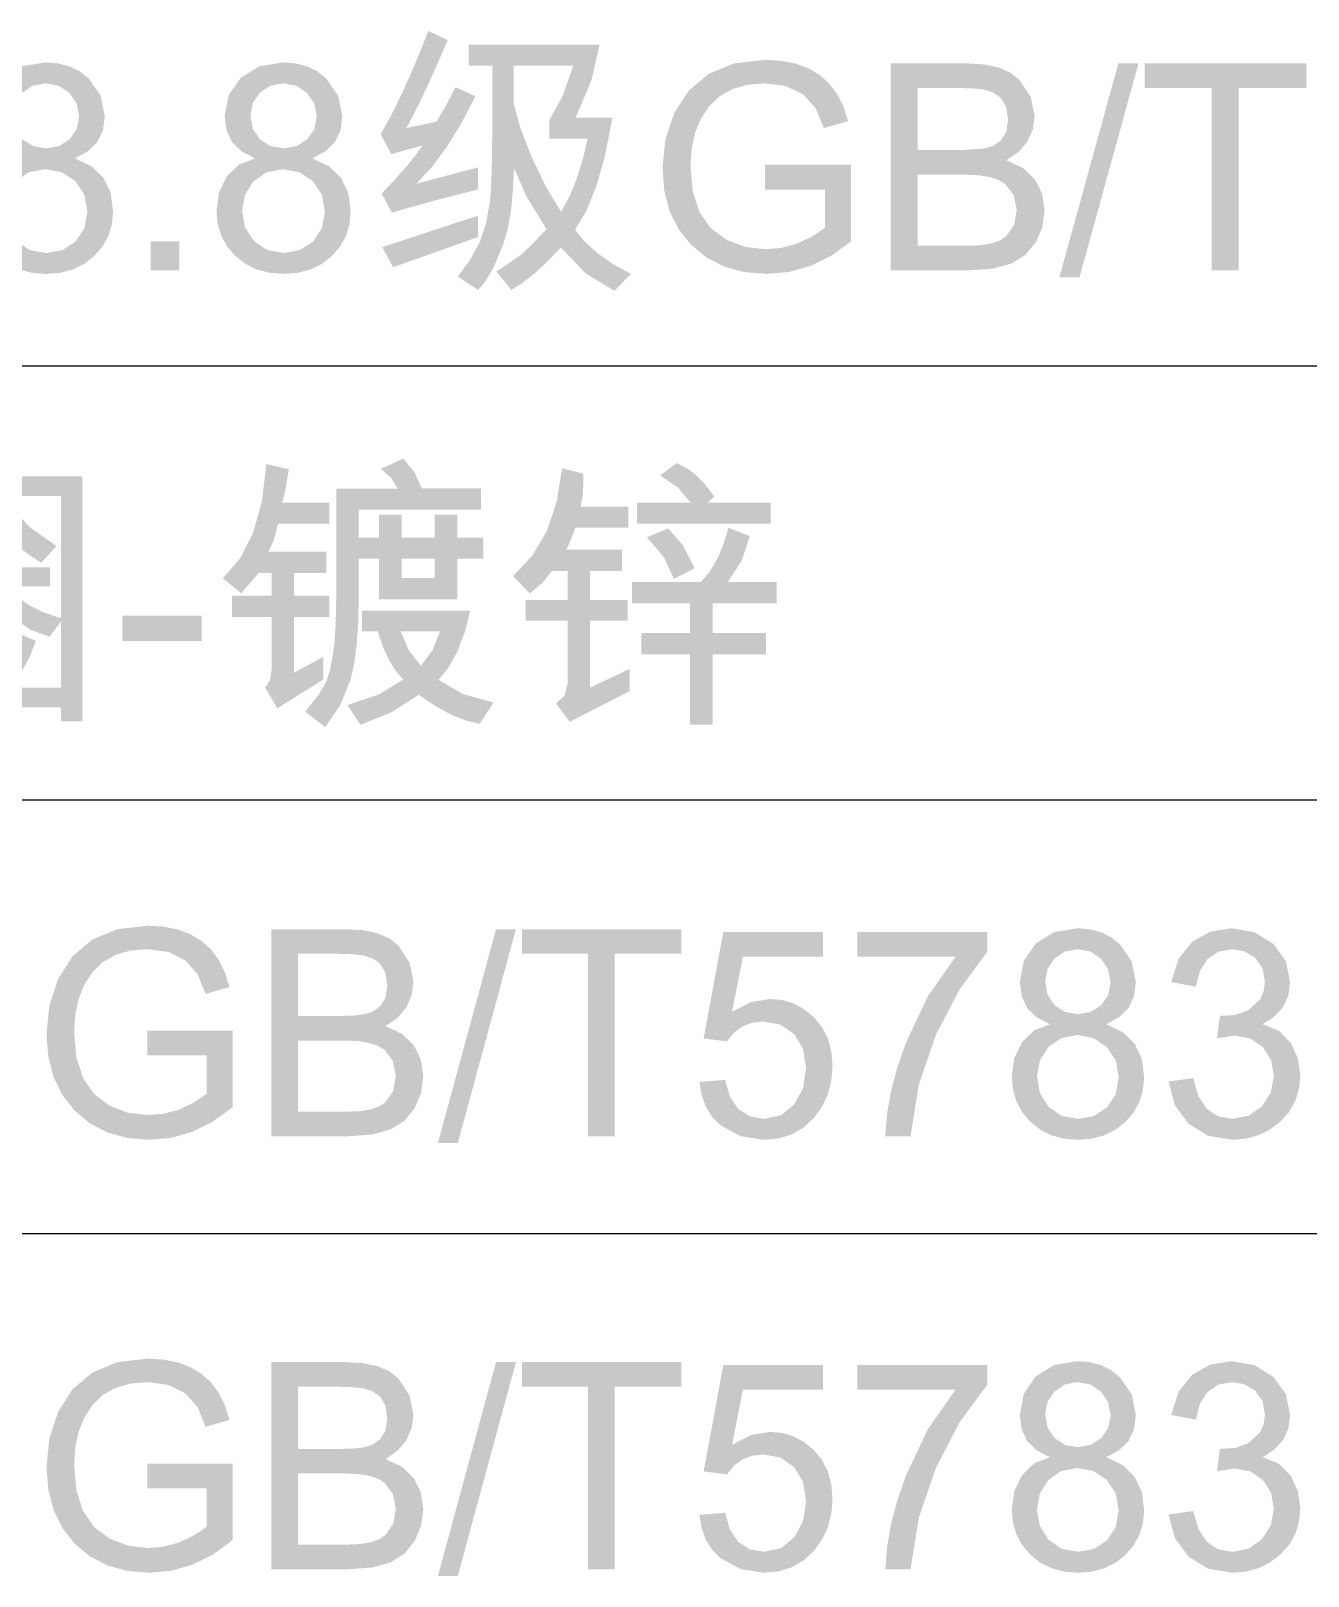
# Model space of a CAD drawing. Extents: x 3 to 592, y 5 to 207.
# Drawn here: x 428.42 to 439.32, y 168.7 to 181.9 of the extents above; entities that cross this region are included whole.
import ezdxf

# ---------------------------------------------------------------- set-up
doc = ezdxf.new("R2010")
doc.units = 0
doc.layers.get('0').update_dxf_attribs({"linetype": 'CONTINUOUS'})

msp = doc.modelspace()

# ---------------------------------------------------------------- hatches: boundary and pattern name
h = msp.add_hatch(color=7)
h.paths.add_polyline_path([(432.235971, 180.540982), (432.01769, 180.486102), (431.82256, 180.434735), (431.650581, 180.386883), (431.501753, 180.342544), (431.414109, 180.507358), (431.527909, 180.626627), (431.623778, 180.734734), (431.701766, 180.831679), (431.761926, 180.917462), (431.496792, 180.842497), (431.404739, 181.01172), (431.501262, 181.185671), (431.601454, 181.390887), (431.705263, 181.627419), (431.812638, 181.895318), (431.978003, 181.815943), (431.876613, 181.583924), (431.784113, 181.381516), (431.7005, 181.208771), (431.625776, 181.065739), (431.880437, 181.119758), (431.959468, 181.25074), (432.0447, 181.415209), (432.214474, 181.336937), (432.0925, 181.103041), (431.967943, 180.900719), (431.840698, 180.72992), (431.710663, 180.590591), (432.235971, 180.729498)])
h.paths.add_polyline_path([(433.5418, 179.819992), (433.400689, 179.675574), (433.153814, 179.82578), (432.943732, 180.045439), (432.826745, 179.923655), (432.717251, 179.822748), (432.615302, 179.742512), (432.52095, 179.68274), (432.394721, 179.840387), (432.613967, 179.990938), (432.822464, 180.201433), (432.650485, 180.480899), (432.544652, 180.722332), (432.534317, 180.530405), (432.518194, 180.358943), (432.491322, 180.207945), (432.453701, 180.07741), (432.370192, 179.874632), (432.291644, 179.746681), (432.237625, 179.68274), (432.063441, 179.798495), (432.167965, 179.938641), (432.249752, 180.089537), (432.306734, 180.256141), (432.338497, 180.443417), (432.34686, 180.552867), (432.352898, 180.683609), (432.356558, 180.835641), (432.35779, 181.008964), (432.35779, 181.598764), (432.156596, 181.598764), (432.156596, 181.77846), (433.274461, 181.77846), (433.205766, 181.477566), (433.070511, 181.153933), (433.383602, 181.153933), (433.324062, 180.843875), (433.251241, 180.580945), (433.165088, 180.365144), (433.06555, 180.196472), (433.149266, 180.094162), (433.256546, 179.997277), (433.387391, 179.90587)])
h.paths.add_polyline_path([(433.172486, 180.974237), (432.845615, 180.974237), (432.845615, 181.134641), (432.958063, 181.338384), (433.050667, 181.598764), (432.541896, 181.598764), (432.541896, 181.270791), (432.59812, 181.066566), (432.695685, 180.816038), (432.81709, 180.563099), (432.945937, 180.351915), (433.013426, 180.47264), (433.073681, 180.616567), (433.126701, 180.783749)])
h.paths.add_polyline_path([(432.235971, 180.134736), (431.511674, 179.87787), (431.418519, 180.048195), (431.66151, 180.128905), (431.878715, 180.200675), (432.070185, 180.263454), (432.235971, 180.317189)])
h = msp.add_hatch(color=7)
h.paths.add_polyline_path([(428.794898, 180.806668), (428.937508, 180.73836), (429.0395, 180.640132), (429.100771, 180.512034), (429.121218, 180.35412), (429.111193, 180.244764), (429.081117, 180.144865), (429.030991, 180.054371), (428.960814, 179.97323), (428.874928, 179.906034), (428.777673, 179.858164), (428.669049, 179.829518), (428.549056, 179.819992), (428.427712, 179.829613), (428.318304, 179.858508), (428.220782, 179.906731), (428.135094, 179.974333), (428.065003, 180.056274), (428.015067, 180.148241), (427.98518, 180.25013), (427.975241, 180.361837), (427.997566, 180.51852), (428.064538, 180.654532), (428.16982, 180.755405), (428.306522, 180.806668), (428.192213, 180.864192), (428.110565, 180.941647), (428.061575, 181.043389), (428.045246, 181.169367), (428.079628, 181.34865), (428.183049, 181.495687), (428.342075, 181.593665), (428.544095, 181.626325), (428.651987, 181.617858), (428.749079, 181.592494), (428.835318, 181.550283), (428.910654, 181.491277), (429.015109, 181.341898), (429.050111, 181.164406), (429.034109, 181.044629), (428.98617, 180.945781), (428.906399, 180.867913)])
h.paths.add_polyline_path([(428.549056, 180.892106), (428.659368, 180.911536), (428.75025, 180.969827), (428.811021, 181.057195), (428.831279, 181.164406), (428.810608, 181.274305), (428.748596, 181.3656), (428.65675, 181.427129), (428.5463, 181.447731), (428.434679, 181.427474), (428.344556, 181.366702), (428.285024, 181.278646), (428.265181, 181.176533), (428.285507, 181.05878), (428.34676, 180.968725), (428.438193, 180.911192)])
h.paths.add_polyline_path([(428.549056, 179.998586), (428.687136, 180.023115), (428.800411, 180.097254), (428.876065, 180.211011), (428.901283, 180.35412), (428.875307, 180.497918), (428.797655, 180.613191), (428.682244, 180.689121), (428.544095, 180.714615), (428.403122, 180.68857), (428.291088, 180.610435), (428.218189, 180.495507), (428.194074, 180.359081), (428.218947, 180.218039), (428.293844, 180.102215), (428.407601, 180.024355)])
h = msp.add_hatch(color=7)
h.paths.add_polyline_path([(430.823162, 180.806668), (430.965772, 180.73836), (431.067764, 180.640132), (431.129035, 180.512034), (431.149481, 180.35412), (431.139456, 180.244764), (431.10938, 180.144865), (431.059254, 180.054371), (430.989078, 179.97323), (430.903192, 179.906034), (430.805936, 179.858164), (430.697313, 179.829518), (430.57732, 179.819992), (430.455975, 179.829613), (430.346567, 179.858508), (430.249045, 179.906731), (430.163357, 179.974333), (430.093267, 180.056274), (430.04333, 180.148241), (430.013444, 180.25013), (430.003505, 180.361837), (430.025829, 180.51852), (430.092802, 180.654532), (430.198084, 180.755405), (430.334785, 180.806668), (430.220477, 180.864192), (430.138828, 180.941647), (430.089839, 181.043389), (430.073509, 181.169367), (430.107891, 181.34865), (430.211313, 181.495687), (430.370339, 181.593665), (430.572359, 181.626325), (430.680251, 181.617858), (430.777342, 181.592494), (430.863582, 181.550283), (430.938917, 181.491277), (431.043372, 181.341898), (431.078375, 181.164406), (431.062372, 181.044629), (431.014434, 180.945781), (430.934662, 180.867913)])
h.paths.add_polyline_path([(430.57732, 180.892106), (430.687632, 180.911536), (430.778514, 180.969827), (430.839285, 181.057195), (430.859542, 181.164406), (430.838872, 181.274305), (430.77686, 181.3656), (430.685014, 181.427129), (430.574564, 181.447731), (430.462943, 181.427474), (430.372819, 181.366702), (430.313288, 181.278646), (430.293444, 181.176533), (430.31377, 181.05878), (430.375024, 180.968725), (430.466457, 180.911192)])
h.paths.add_polyline_path([(430.57732, 179.998586), (430.715399, 180.023115), (430.828674, 180.097254), (430.904328, 180.211011), (430.929546, 180.35412), (430.90357, 180.497918), (430.825918, 180.613191), (430.710507, 180.689121), (430.572359, 180.714615), (430.431386, 180.68857), (430.319351, 180.610435), (430.246453, 180.495507), (430.222337, 180.359081), (430.247211, 180.218039), (430.322107, 180.102215), (430.435864, 180.024355)])
h = msp.add_hatch(color=7)
h.dxf.hatch_style = 2
h.paths.add_polyline_path([(435.421453, 180.097254), (435.253178, 179.975797), (435.077357, 179.88917), (434.893889, 179.837269), (434.702668, 179.819992), (434.511888, 179.835409), (434.340589, 179.881728), (434.188824, 179.959054), (434.056644, 180.067488), (433.949252, 180.201657), (433.872607, 180.356187), (433.826658, 180.531181), (433.811353, 180.726741), (433.836296, 180.968932), (433.911675, 181.194172), (434.036111, 181.386133), (434.207677, 181.529311), (434.424718, 181.618608), (434.685581, 181.648373), (434.824789, 181.640122), (434.949682, 181.615438), (435.060209, 181.574424), (435.156319, 181.517184), (435.237649, 181.443614), (435.304664, 181.353611), (435.357314, 181.247278), (435.395546, 181.124719), (435.18884, 181.065739), (435.120696, 181.232344), (435.014105, 181.35182), (434.869067, 181.423753), (434.685581, 181.447731), (434.537778, 181.435535), (434.409353, 181.398948), (434.300255, 181.33797), (434.210433, 181.252601), (434.140343, 181.147491), (434.090406, 181.027292), (434.06052, 180.892003), (434.050581, 180.741624), (434.069736, 180.524997), (434.127751, 180.348057), (434.224145, 180.210322), (434.358159, 180.111034), (434.517322, 180.05102), (434.690542, 180.031108), (434.824599, 180.042477), (434.953954, 180.076583), (435.078658, 180.133427), (435.198762, 180.213009), (435.198762, 180.540982), (434.685581, 180.540982), (434.685581, 180.752097), (435.421453, 180.752097)])
h = msp.add_hatch(color=7)
h.paths.add_polyline_path([(436.747428, 180.790682), (436.890744, 180.723985), (436.992719, 180.625869), (437.053491, 180.50343), (437.073748, 180.364042), (437.055213, 180.221415), (436.999885, 180.09119), (436.910932, 179.983428), (436.790974, 179.908738), (436.631673, 179.864847), (436.424416, 179.850309), (435.758548, 179.850309), (435.758548, 181.618057), (436.411738, 181.618057), (436.558404, 181.60928), (436.681765, 181.582985), (436.781871, 181.539224), (436.858774, 181.478048), (436.95627, 181.330047), (436.988861, 181.167162), (436.973702, 181.05561), (436.928778, 180.95274), (436.853193, 180.863029)])
h.paths.add_polyline_path([(435.988956, 180.877774), (436.366539, 180.877774), (436.561669, 180.891004), (436.635738, 180.91505), (436.701126, 180.961008), (436.746533, 181.033217), (436.76176, 181.136846), (436.746464, 181.245986), (436.700575, 181.322054), (436.633327, 181.37001), (436.554503, 181.394814), (436.45742, 181.404736), (436.336773, 181.408044), (435.988956, 181.408044)])
h.paths.add_polyline_path([(435.988956, 180.060322), (436.42166, 180.060322), (436.529268, 180.0653), (436.618995, 180.080304), (436.690946, 180.105436), (436.745223, 180.1408), (436.812954, 180.237124), (436.835623, 180.364042), (436.811369, 180.491373), (436.73916, 180.587284), (436.681188, 180.622415), (436.604043, 180.647573), (436.507779, 180.662706), (436.392446, 180.667761), (435.988956, 180.667761)])
h = msp.add_hatch(color=7)
h.dxf.hatch_style = 2
h.paths.add_polyline_path([(437.875664, 181.618057), (437.371853, 179.791329), (437.199874, 179.791329), (437.703685, 181.618057)])
h = msp.add_hatch(color=7)
h.dxf.hatch_style = 2
h.paths.add_polyline_path([(439.308019, 181.408044), (438.731999, 181.408044), (438.731999, 179.850309), (438.50104, 179.850309), (438.50104, 181.408044), (437.92943, 181.408044), (437.92943, 181.618057), (439.308019, 181.618057)])
h = msp.add_hatch(color=7)
h.dxf.hatch_style = 2
h.paths.add_polyline_path([(429.685156, 179.850309), (429.441519, 179.850309), (429.441519, 180.097254), (429.685156, 180.097254)])
h = msp.add_hatch(color=7)
h.paths.add_polyline_path([(432.280876, 177.388273), (432.059287, 177.388273), (432.059287, 177.04211), (431.391215, 177.04211), (431.391215, 177.388273), (431.218133, 177.388273), (431.218133, 177.065261), (431.213809, 176.84791), (431.200907, 176.658051), (431.179531, 176.495683), (431.149782, 176.360808), (431.060899, 176.137359), (430.931501, 175.950704), (430.761727, 176.082444), (430.879273, 176.232926), (430.941423, 176.337106), (430.973256, 176.441216), (431.000954, 176.591216), (431.011892, 176.688152), (431.019833, 176.806948), (431.024674, 176.947551), (431.02631, 177.109909), (431.02631, 177.986342), (431.552721, 177.986342), (431.494085, 178.07805), (431.407751, 178.156116), (431.59792, 178.243208), (431.695485, 178.124145), (431.75667, 177.988546), (432.263237, 177.988546), (432.263237, 177.807748), (431.218133, 177.807748), (431.218133, 177.569072), (431.391215, 177.569072), (431.391215, 177.765856), (431.583589, 177.765856), (431.583589, 177.569072), (431.867465, 177.569072), (431.867465, 177.765856), (432.059287, 177.765856), (432.059287, 177.569072), (432.280876, 177.569072)])
h.paths.add_polyline_path([(431.867465, 177.222908), (431.867465, 177.388273), (431.583589, 177.388273), (431.583589, 177.222908)])
h.paths.add_polyline_path([(430.968432, 176.891628), (430.665815, 176.891628), (430.665815, 176.415378), (430.915516, 176.549323), (430.915516, 176.356398), (430.52305, 176.111107), (430.419422, 176.287496), (430.461108, 176.351437), (430.475095, 176.450105), (430.475095, 176.891628), (430.136649, 176.891628), (430.136649, 177.072427), (430.475095, 177.072427), (430.475095, 177.267557), (430.3643, 177.267557), (430.215472, 177.093924), (430.057274, 177.220704), (430.20487, 177.390512), (430.316138, 177.609724), (430.391129, 177.878338), (430.429895, 178.196355), (430.621718, 178.151706), (430.590299, 177.965395), (430.572453, 177.896218), (430.566596, 177.866728), (430.968432, 177.866728), (430.968432, 177.687583), (430.530216, 177.687583), (430.491011, 177.54158), (430.446432, 177.447253), (430.941423, 177.447253), (430.941423, 177.267557), (430.665815, 177.267557), (430.665815, 177.072427), (430.968432, 177.072427)])
h.paths.add_polyline_path([(432.369622, 176.160717), (432.251662, 175.978816), (432.133512, 176.006101), (432.007198, 176.056537), (431.872615, 176.130124), (431.729661, 176.226862), (431.50442, 176.080446), (431.232465, 175.969996), (431.12167, 176.139219), (431.391215, 176.230032), (431.59792, 176.356398), (431.533428, 176.430821), (431.47555, 176.524312), (431.424287, 176.636924), (431.379639, 176.768707), (431.246245, 176.768707), (431.246245, 176.945647), (432.170082, 176.945647), (432.12316, 176.760749), (432.062595, 176.600449), (431.988387, 176.464746), (431.900537, 176.353642), (432.109448, 176.232168)])
h.paths.add_polyline_path([(431.913215, 176.768707), (431.576423, 176.768707), (431.646014, 176.604996), (431.749504, 176.474358), (431.848723, 176.608303)])
h = msp.add_hatch(color=7)
h.paths.add_polyline_path([(434.734216, 177.687583), (433.5932, 177.687583), (433.5932, 177.866728), (434.051811, 177.866728), (433.942602, 177.996953), (433.789984, 178.099892), (433.933851, 178.205725), (434.017757, 178.163652), (434.099078, 178.10189), (434.177712, 178.020388), (434.253556, 177.919093), (434.197883, 177.866728), (434.734216, 177.866728)])
h.paths.add_polyline_path([(433.530913, 176.257179), (433.018834, 175.995352), (432.903079, 176.153551), (432.977011, 176.221833), (433.001746, 176.32112), (433.001746, 176.858004), (432.643456, 176.858004), (432.643456, 177.037149), (433.001746, 177.037149), (433.001746, 177.284645), (432.86725, 177.284645), (432.784636, 177.18012), (432.679285, 177.091719), (432.535418, 177.239996), (432.698922, 177.412285), (432.823153, 177.623229), (432.908109, 177.872826), (432.953791, 178.161077), (433.13514, 178.114224), (433.133969, 177.954647), (433.112541, 177.833104), (433.52044, 177.833104), (433.52044, 177.652305), (433.068995, 177.652305), (433.036335, 177.569692), (432.991273, 177.464341), (433.465318, 177.464341), (433.465318, 177.284645), (433.193569, 177.284645), (433.193569, 177.037149), (433.513274, 177.037149), (433.513274, 176.858004), (433.193569, 176.858004), (433.193569, 176.287496), (433.530913, 176.4479)])
h.paths.add_polyline_path([(434.787133, 177.008486), (434.239225, 177.008486), (434.239225, 176.753824), (434.693977, 176.753824), (434.693977, 176.573026), (434.239225, 176.573026), (434.239225, 175.972752), (434.046851, 175.972752), (434.046851, 176.573026), (433.631234, 176.573026), (433.631234, 176.753824), (434.046851, 176.753824), (434.046851, 177.008486), (433.55241, 177.008486), (433.55241, 177.188182), (434.137801, 177.188182), (434.212112, 177.274576), (434.276294, 177.380763), (434.330347, 177.50669), (434.374272, 177.652305), (434.558378, 177.581198), (434.48734, 177.370634), (434.36876, 177.188182), (434.787133, 177.188182)])
h.paths.add_polyline_path([(434.087089, 177.306142), (433.907944, 177.215743), (433.82478, 177.399366), (433.67919, 177.571828), (433.859989, 177.647344), (433.987181, 177.501755)])
h = msp.add_hatch(color=7)
h.paths.add_polyline_path([(428.857542, 176.000313), (428.677294, 176.000313), (428.677294, 176.118824), (427.052312, 176.118824), (427.052312, 175.983777), (426.870411, 175.983777), (426.870411, 178.092726), (428.857542, 178.092726)])
h.paths.add_polyline_path([(428.677294, 176.287496), (428.677294, 176.855248), (428.578627, 176.721303), (428.409886, 176.784623), (428.225849, 176.916984), (428.188366, 176.745349), (428.145923, 176.646889), (428.077296, 176.600518), (427.960714, 176.585152), (427.887954, 176.58846), (427.772199, 176.598382), (427.732511, 176.778078), (427.881822, 176.748312), (427.971187, 176.73839), (428.016732, 176.771119), (428.047806, 176.869579), (427.648726, 176.869579), (427.648726, 176.556489), (427.661956, 176.520798), (427.701643, 176.509085), (428.197186, 176.509085), (428.245693, 176.542709), (428.276974, 176.610577), (428.323965, 176.746658), (428.461769, 176.686576), (428.405838, 176.54301), (428.347116, 176.440527), (428.285501, 176.379075), (428.220888, 176.358603), (427.654239, 176.358603), (427.578998, 176.36905), (427.525254, 176.400426), (427.493008, 176.452783), (427.482259, 176.526172), (427.482259, 176.893833), (427.330055, 176.773806), (427.197281, 176.684371), (427.061682, 176.827687), (427.311038, 176.986575), (427.485567, 177.152904), (427.144365, 177.152904), (427.144365, 177.314961), (427.598566, 177.314961), (427.643766, 177.402605), (427.43265, 177.402605), (427.43265, 177.494658), (427.32475, 177.409013), (427.220983, 177.343625), (427.079321, 177.486941), (427.203327, 177.5566), (427.314001, 177.641556), (427.411239, 177.741809), (427.494937, 177.857357), (427.654239, 177.743807), (427.512025, 177.571828), (427.706604, 177.571828), (427.750012, 177.706118), (427.787633, 177.902006), (427.968983, 177.855152), (427.933705, 177.690752), (427.903388, 177.571828), (428.220888, 177.571828), (428.129179, 177.661056), (428.059382, 177.746563), (428.220888, 177.859562), (428.417258, 177.65072), (428.63926, 177.496862), (428.50752, 177.353546), (428.40334, 177.421828), (428.285931, 177.511194), (428.285931, 177.402605), (428.057177, 177.402605), (428.115055, 177.314961), (428.583588, 177.314961), (428.583588, 177.152904), (428.223093, 177.152904), (428.300495, 177.066699), (428.402031, 176.992432), (428.527648, 176.93005), (428.677294, 176.879501), (428.677294, 177.923503), (427.052312, 177.923503), (427.052312, 176.287496)])
h.paths.add_polyline_path([(427.908349, 177.314961), (427.862598, 177.402605), (427.84551, 177.402605), (427.802516, 177.314961)])
h.paths.add_polyline_path([(428.102928, 177.037149), (428.011426, 177.152904), (427.714321, 177.152904), (427.608488, 177.037149)])
h = msp.add_hatch(color=7)
h.dxf.hatch_style = 2
h.paths.add_polyline_path([(429.877722, 176.684371), (429.200829, 176.684371), (429.200829, 176.902101), (429.877722, 176.902101)])
h = msp.add_hatch(color=7)
h.dxf.hatch_style = 2
h.paths.add_polyline_path([(430.140463, 172.703737), (429.974271, 172.58228), (429.800639, 172.495653), (429.619564, 172.443753), (429.431049, 172.426476), (429.242964, 172.441892), (429.073999, 172.488212), (428.924258, 172.565537), (428.793844, 172.673971), (428.688217, 172.808141), (428.61277, 172.96267), (428.567501, 173.137664), (428.552412, 173.333225), (428.577216, 173.575415), (428.65163, 173.800655), (428.774069, 173.992616), (428.943223, 174.135794), (429.156957, 174.225091), (429.414512, 174.254857), (429.55167, 174.246606), (429.674617, 174.221922), (429.783405, 174.180908), (429.878084, 174.123667), (429.958596, 174.050097), (430.024845, 173.960094), (430.076832, 173.853761), (430.114556, 173.731202), (429.910606, 173.672222), (429.843633, 173.838827), (429.738627, 173.958303), (429.595587, 174.030237), (429.414512, 174.054214), (429.268673, 174.042019), (429.142005, 174.005432), (429.034458, 173.944454), (428.945979, 173.859084), (428.876931, 173.753974), (428.827675, 173.633775), (428.798159, 173.498486), (428.788332, 173.348108), (428.807349, 173.13148), (428.864399, 172.95454), (428.959346, 172.816805), (429.0915, 172.717517), (429.248665, 172.657504), (429.419473, 172.637591), (429.551558, 172.64896), (429.679096, 172.683066), (429.802086, 172.73991), (429.920528, 172.819492), (429.920528, 173.147465), (429.414512, 173.147465), (429.414512, 173.358581), (430.140463, 173.358581)])
h = msp.add_hatch(color=7)
h.paths.add_polyline_path([(431.447884, 173.397166), (431.588857, 173.330469), (431.689316, 173.232352), (431.749123, 173.109914), (431.769243, 172.970525), (431.751052, 172.827898), (431.696482, 172.697674), (431.60877, 172.589911), (431.490879, 172.515221), (431.333645, 172.471331), (431.129282, 172.456792), (430.472233, 172.456792), (430.472233, 174.22454), (431.116604, 174.22454), (431.261306, 174.215764), (431.38291, 174.189469), (431.481465, 174.145707), (431.557025, 174.084531), (431.653281, 173.93653), (431.685458, 173.773646), (431.670575, 173.662094), (431.625927, 173.559223), (431.551788, 173.469513)])
h.paths.add_polyline_path([(430.699334, 173.484258), (431.071955, 173.484258), (431.177237, 173.487565), (431.264329, 173.497487), (431.337779, 173.521534), (431.402133, 173.567491), (431.446782, 173.6397), (431.461664, 173.743329), (431.446506, 173.85247), (431.401582, 173.928537), (431.335436, 173.976493), (431.257715, 174.001298), (431.161803, 174.01122), (431.042741, 174.014527), (430.699334, 174.014527)])
h.paths.add_polyline_path([(430.699334, 172.666806), (431.126526, 172.666806), (431.232583, 172.671784), (431.320967, 172.686787), (431.391781, 172.711919), (431.445128, 172.747283), (431.512101, 172.843608), (431.534425, 172.970525), (431.510516, 173.097856), (431.439065, 173.193767), (431.382109, 173.228899), (431.306291, 173.254056), (431.211559, 173.269189), (431.097862, 173.274245), (430.699334, 173.274245)])
h = msp.add_hatch(color=7)
h.dxf.hatch_style = 2
h.paths.add_polyline_path([(432.560211, 174.22454), (432.063566, 172.397812), (431.893792, 172.397812), (432.390437, 174.22454)])
h = msp.add_hatch(color=7)
h.dxf.hatch_style = 2
h.paths.add_polyline_path([(433.972706, 174.014527), (433.404403, 174.014527), (433.404403, 172.456792), (433.176751, 172.456792), (433.176751, 174.014527), (432.612858, 174.014527), (432.612858, 174.22454), (433.972706, 174.22454)])
h = msp.add_hatch(color=7)
h.dxf.hatch_style = 2
h.paths.add_polyline_path([(434.405582, 173.518984), (434.56509, 173.60208), (434.730799, 173.629779), (434.834144, 173.619977), (434.930822, 173.590642), (435.020782, 173.541877), (435.103972, 173.473785), (435.173511, 173.389139), (435.22331, 173.29147), (435.253265, 173.180779), (435.263273, 173.057066), (435.253153, 172.930562), (435.222828, 172.81398), (435.172349, 172.70732), (435.101767, 172.610582), (435.014529, 172.529958), (434.914836, 172.472433), (434.802638, 172.437956), (434.677883, 172.426476), (434.477654, 172.45755), (434.306364, 172.55105), (434.236273, 172.621012), (434.183029, 172.706011), (434.146528, 172.805996), (434.126667, 172.920916), (434.346602, 172.938003), (434.388632, 172.791587), (434.461255, 172.687752), (434.559234, 172.62574), (434.677883, 172.605069), (434.82299, 172.636144), (434.937505, 172.729644), (435.012195, 172.868895), (435.037275, 173.036671), (435.011712, 173.202449), (434.9353, 173.329366), (434.818649, 173.409982), (434.673473, 173.436853), (434.57776, 173.426217), (434.493984, 173.394341), (434.422093, 173.341278), (434.362036, 173.267079), (434.163048, 173.291332), (434.330617, 174.200286), (435.181693, 174.200286), (435.181693, 173.990825), (434.498187, 173.990825)])
h = msp.add_hatch(color=7)
h.dxf.hatch_style = 2
h.paths.add_polyline_path([(436.585099, 174.032717), (436.349317, 173.713081), (436.147434, 173.326059), (436.00026, 172.898247), (435.929153, 172.456792), (435.714179, 172.456792), (435.727727, 172.641398), (435.760963, 172.834788), (435.81394, 173.037067), (435.886709, 173.248338), (436.075707, 173.649347), (436.313901, 173.990825), (435.473849, 173.990825), (435.473849, 174.200286), (436.585099, 174.200286)])
h = msp.add_hatch(color=7)
h.paths.add_polyline_path([(437.601551, 173.413151), (437.742309, 173.344843), (437.842915, 173.246615), (437.903316, 173.118518), (437.923461, 172.960603), (437.913548, 172.851247), (437.883842, 172.751348), (437.834397, 172.660854), (437.765262, 172.579714), (437.680392, 172.512517), (437.584464, 172.464647), (437.477373, 172.436001), (437.359017, 172.426476), (437.239549, 172.436096), (437.131709, 172.464992), (437.035548, 172.513215), (436.951117, 172.580816), (436.882069, 172.662758), (436.832813, 172.754724), (436.803297, 172.856613), (436.79347, 172.96832), (436.815449, 173.125003), (436.881664, 173.261016), (436.985017, 173.361888), (437.119789, 173.413151), (437.007014, 173.470675), (436.926588, 173.54813), (436.878408, 173.649872), (436.862372, 173.775851), (436.896271, 173.955133), (436.997971, 174.10217), (437.154929, 174.200149), (437.354056, 174.232808), (437.460388, 174.224342), (437.556076, 174.198977), (437.641015, 174.156766), (437.715102, 174.09776), (437.818317, 173.948381), (437.852905, 173.77089), (437.837196, 173.651112), (437.790067, 173.552264), (437.711519, 173.474396)])
h.paths.add_polyline_path([(437.359017, 173.498589), (437.467744, 173.51802), (437.557454, 173.576311), (437.617261, 173.663678), (437.63738, 173.77089), (437.616847, 173.880788), (437.5558, 173.972083), (437.465332, 174.033613), (437.35626, 174.054214), (437.246224, 174.033957), (437.157272, 173.973186), (437.098498, 173.885129), (437.078999, 173.783016), (437.098981, 173.665263), (437.159477, 173.575208), (437.249738, 173.517675)])
h.paths.add_polyline_path([(437.359017, 172.605069), (437.495442, 172.629598), (437.607063, 172.703737), (437.681477, 172.817494), (437.706282, 172.960603), (437.680651, 173.104402), (437.603756, 173.219674), (437.490068, 173.295604), (437.354056, 173.321098), (437.215012, 173.295053), (437.104906, 173.216918), (437.032973, 173.10199), (437.008995, 172.965564), (437.033524, 172.824522), (437.107662, 172.708698), (437.219697, 172.630839)])
h = msp.add_hatch(color=7)
h.dxf.hatch_style = 2
h.paths.add_polyline_path([(438.934952, 173.413151), (439.074341, 173.357754), (439.175282, 173.254401), (439.236329, 173.12142), (439.256862, 172.977691), (439.246217, 172.862435), (439.214281, 172.758032), (439.161054, 172.664377), (439.086537, 172.581367), (438.997136, 172.513447), (438.899261, 172.465061), (438.792911, 172.436105), (438.678086, 172.426476), (438.470622, 172.460444), (438.30326, 172.562626), (438.186678, 172.721031), (438.13128, 172.923672), (438.342396, 172.953437), (438.386769, 172.800406), (438.4576, 172.69161), (438.554407, 172.626636), (438.678086, 172.605069), (438.814374, 172.631597), (438.928338, 172.711454), (439.005232, 172.830103), (439.030864, 172.97273), (439.007437, 173.10826), (438.937708, 173.218572), (438.830221, 173.292021), (438.694623, 173.316688), (438.545794, 173.293537), (438.570599, 173.484258), (438.703993, 173.492526), (438.813685, 173.533316), (438.914557, 173.627023), (438.944599, 173.695167), (438.954796, 173.778607), (438.933437, 173.894775), (438.869909, 173.982005), (438.778201, 174.036093), (438.673676, 174.054214), (438.557577, 174.033268), (438.465868, 173.970981), (438.40048, 173.870246), (438.364445, 173.733958), (438.153329, 173.773646), (438.219199, 173.974839), (438.334679, 174.118155), (438.488055, 174.204007), (438.668715, 174.232808), (438.865155, 174.199391), (439.026454, 174.099414), (439.133872, 173.951413), (439.16977, 173.773646), (439.155094, 173.658399), (439.111066, 173.56067), (439.037685, 173.480408)])
h = msp.add_hatch(color=7)
h.dxf.hatch_style = 2
h.paths.add_polyline_path([(430.140463, 169.006979), (429.974271, 168.885522), (429.800639, 168.798895), (429.619564, 168.746994), (429.431049, 168.729717), (429.242964, 168.745134), (429.073999, 168.791453), (428.924258, 168.868779), (428.793844, 168.977213), (428.688217, 169.111382), (428.61277, 169.265912), (428.567501, 169.440906), (428.552412, 169.636466), (428.577216, 169.878657), (428.65163, 170.103897), (428.774069, 170.295858), (428.943223, 170.439036), (429.156957, 170.528333), (429.414512, 170.558098), (429.55167, 170.549847), (429.674617, 170.525163), (429.783405, 170.484149), (429.878084, 170.426909), (429.958596, 170.353339), (430.024845, 170.263336), (430.076832, 170.157003), (430.114556, 170.034444), (429.910606, 169.975464), (429.843633, 170.142069), (429.738627, 170.261545), (429.595587, 170.333478), (429.414512, 170.357456), (429.268673, 170.34526), (429.142005, 170.308673), (429.034458, 170.247695), (428.945979, 170.162326), (428.876931, 170.057216), (428.827675, 169.937017), (428.798159, 169.801728), (428.788332, 169.651349), (428.807349, 169.434722), (428.864399, 169.257782), (428.959346, 169.120047), (429.0915, 169.020759), (429.248665, 168.960745), (429.419473, 168.940833), (429.551558, 168.952202), (429.679096, 168.986308), (429.802086, 169.043152), (429.920528, 169.122734), (429.920528, 169.450707), (429.414512, 169.450707), (429.414512, 169.661822), (430.140463, 169.661822)])
h = msp.add_hatch(color=7)
h.paths.add_polyline_path([(431.447884, 169.700407), (431.588857, 169.63371), (431.689316, 169.535594), (431.749123, 169.413155), (431.769243, 169.273767), (431.751052, 169.13114), (431.696482, 169.000915), (431.60877, 168.893153), (431.490879, 168.818463), (431.333645, 168.774572), (431.129282, 168.760034), (430.472233, 168.760034), (430.472233, 170.527782), (431.116604, 170.527782), (431.261306, 170.519005), (431.38291, 170.49271), (431.481465, 170.448949), (431.557025, 170.387773), (431.653281, 170.239772), (431.685458, 170.076887), (431.670575, 169.965335), (431.625927, 169.862465), (431.551788, 169.772754)])
h.paths.add_polyline_path([(430.699334, 169.787499), (431.071955, 169.787499), (431.177237, 169.790807), (431.264329, 169.800729), (431.337779, 169.824775), (431.402133, 169.870733), (431.446782, 169.942942), (431.461664, 170.046571), (431.446506, 170.155711), (431.401582, 170.231779), (431.335436, 170.279735), (431.257715, 170.304539), (431.161803, 170.314461), (431.042741, 170.317769), (430.699334, 170.317769)])
h.paths.add_polyline_path([(430.699334, 168.970047), (431.126526, 168.970047), (431.232583, 168.975025), (431.320967, 168.990029), (431.391781, 169.015161), (431.445128, 169.050525), (431.512101, 169.146849), (431.534425, 169.273767), (431.510516, 169.401098), (431.439065, 169.497009), (431.382109, 169.53214), (431.306291, 169.557298), (431.211559, 169.572431), (431.097862, 169.577486), (430.699334, 169.577486)])
h = msp.add_hatch(color=7)
h.dxf.hatch_style = 2
h.paths.add_polyline_path([(432.560211, 170.527782), (432.063566, 168.701054), (431.893792, 168.701054), (432.390437, 170.527782)])
h = msp.add_hatch(color=7)
h.dxf.hatch_style = 2
h.paths.add_polyline_path([(433.972706, 170.317769), (433.404403, 170.317769), (433.404403, 168.760034), (433.176751, 168.760034), (433.176751, 170.317769), (432.612858, 170.317769), (432.612858, 170.527782), (433.972706, 170.527782)])
h = msp.add_hatch(color=7)
h.dxf.hatch_style = 2
h.paths.add_polyline_path([(434.405582, 169.822226), (434.56509, 169.905322), (434.730799, 169.93302), (434.834144, 169.923219), (434.930822, 169.893884), (435.020782, 169.845119), (435.103972, 169.777026), (435.173511, 169.69238), (435.22331, 169.594712), (435.253265, 169.484021), (435.263273, 169.360308), (435.253153, 169.233804), (435.222828, 169.117222), (435.172349, 169.010562), (435.101767, 168.913823), (435.014529, 168.833199), (434.914836, 168.775675), (434.802638, 168.741198), (434.677883, 168.729717), (434.477654, 168.760792), (434.306364, 168.854292), (434.236273, 168.924253), (434.183029, 169.009252), (434.146528, 169.109238), (434.126667, 169.224157), (434.346602, 169.241245), (434.388632, 169.094829), (434.461255, 168.990993), (434.559234, 168.928982), (434.677883, 168.908311), (434.82299, 168.939386), (434.937505, 169.032886), (435.012195, 169.172136), (435.037275, 169.339913), (435.011712, 169.505691), (434.9353, 169.632608), (434.818649, 169.713223), (434.673473, 169.740095), (434.57776, 169.729458), (434.493984, 169.697582), (434.422093, 169.644519), (434.362036, 169.570321), (434.163048, 169.594574), (434.330617, 170.503528), (435.181693, 170.503528), (435.181693, 170.294066), (434.498187, 170.294066)])
h = msp.add_hatch(color=7)
h.dxf.hatch_style = 2
h.paths.add_polyline_path([(436.585099, 170.335959), (436.349317, 170.016323), (436.147434, 169.629301), (436.00026, 169.201489), (435.929153, 168.760034), (435.714179, 168.760034), (435.727727, 168.94464), (435.760963, 169.13803), (435.81394, 169.340309), (435.886709, 169.551579), (436.075707, 169.952588), (436.313901, 170.294066), (435.473849, 170.294066), (435.473849, 170.503528), (436.585099, 170.503528)])
h = msp.add_hatch(color=7)
h.paths.add_polyline_path([(437.601551, 169.716393), (437.742309, 169.648085), (437.842915, 169.549857), (437.903316, 169.421759), (437.923461, 169.263845), (437.913548, 169.154489), (437.883842, 169.05459), (437.834397, 168.964096), (437.765262, 168.882955), (437.680392, 168.815759), (437.584464, 168.767889), (437.477373, 168.739243), (437.359017, 168.729717), (437.239549, 168.739338), (437.131709, 168.768233), (437.035548, 168.816456), (436.951117, 168.884058), (436.882069, 168.965999), (436.832813, 169.057966), (436.803297, 169.159855), (436.79347, 169.271562), (436.815449, 169.428245), (436.881664, 169.564257), (436.985017, 169.66513), (437.119789, 169.716393), (437.007014, 169.773917), (436.926588, 169.851372), (436.878408, 169.953114), (436.862372, 170.079092), (436.896271, 170.258375), (436.997971, 170.405412), (437.154929, 170.50339), (437.354056, 170.53605), (437.460388, 170.527583), (437.556076, 170.502219), (437.641015, 170.460008), (437.715102, 170.401002), (437.818317, 170.251623), (437.852905, 170.074131), (437.837196, 169.954354), (437.790067, 169.855506), (437.711519, 169.777638)])
h.paths.add_polyline_path([(437.359017, 169.801831), (437.467744, 169.821261), (437.557454, 169.879552), (437.617261, 169.96692), (437.63738, 170.074131), (437.616847, 170.18403), (437.5558, 170.275325), (437.465332, 170.336854), (437.35626, 170.357456), (437.246224, 170.337199), (437.157272, 170.276427), (437.098498, 170.188371), (437.078999, 170.086258), (437.098981, 169.968505), (437.159477, 169.87845), (437.249738, 169.820917)])
h.paths.add_polyline_path([(437.359017, 168.908311), (437.495442, 168.93284), (437.607063, 169.006979), (437.681477, 169.120736), (437.706282, 169.263845), (437.680651, 169.407643), (437.603756, 169.522916), (437.490068, 169.598846), (437.354056, 169.62434), (437.215012, 169.598295), (437.104906, 169.52016), (437.032973, 169.405232), (437.008995, 169.268806), (437.033524, 169.127764), (437.107662, 169.01194), (437.219697, 168.93408)])
h = msp.add_hatch(color=7)
h.dxf.hatch_style = 2
h.paths.add_polyline_path([(438.934952, 169.716393), (439.074341, 169.660996), (439.175282, 169.557643), (439.236329, 169.424662), (439.256862, 169.280933), (439.246217, 169.165677), (439.214281, 169.061273), (439.161054, 168.967618), (439.086537, 168.884609), (438.997136, 168.816689), (438.899261, 168.768302), (438.792911, 168.739346), (438.678086, 168.729717), (438.470622, 168.763686), (438.30326, 168.865867), (438.186678, 169.024273), (438.13128, 169.226914), (438.342396, 169.256679), (438.386769, 169.103648), (438.4576, 168.994852), (438.554407, 168.929877), (438.678086, 168.908311), (438.814374, 168.934838), (438.928338, 169.014696), (439.005232, 169.133345), (439.030864, 169.275972), (439.007437, 169.411502), (438.937708, 169.521814), (438.830221, 169.595263), (438.694623, 169.61993), (438.545794, 169.596779), (438.570599, 169.787499), (438.703993, 169.795768), (438.813685, 169.836558), (438.914557, 169.930264), (438.944599, 169.998408), (438.954796, 170.081848), (438.933437, 170.198017), (438.869909, 170.285247), (438.778201, 170.339335), (438.673676, 170.357456), (438.557577, 170.33651), (438.465868, 170.274223), (438.40048, 170.173488), (438.364445, 170.0372), (438.153329, 170.076887), (438.219199, 170.278081), (438.334679, 170.421397), (438.488055, 170.507249), (438.668715, 170.53605), (438.865155, 170.502632), (439.026454, 170.402656), (439.133872, 170.254654), (439.16977, 170.076887), (439.155094, 169.96164), (439.111066, 169.863912), (439.037685, 169.78365)])

# ---------------------------------------------------------------- linework, layer by layer
at = {"color": 7}
for points in [[(302.115348, 179.034722), (473.988681, 179.034722)], [(302.115348, 175.330556), (473.988681, 175.330556)], [(302.115348, 171.626389), (473.988681, 171.626389)]]:
    msp.add_lwpolyline(points, dxfattribs=at)

doc.saveas('drawing.dxf')
